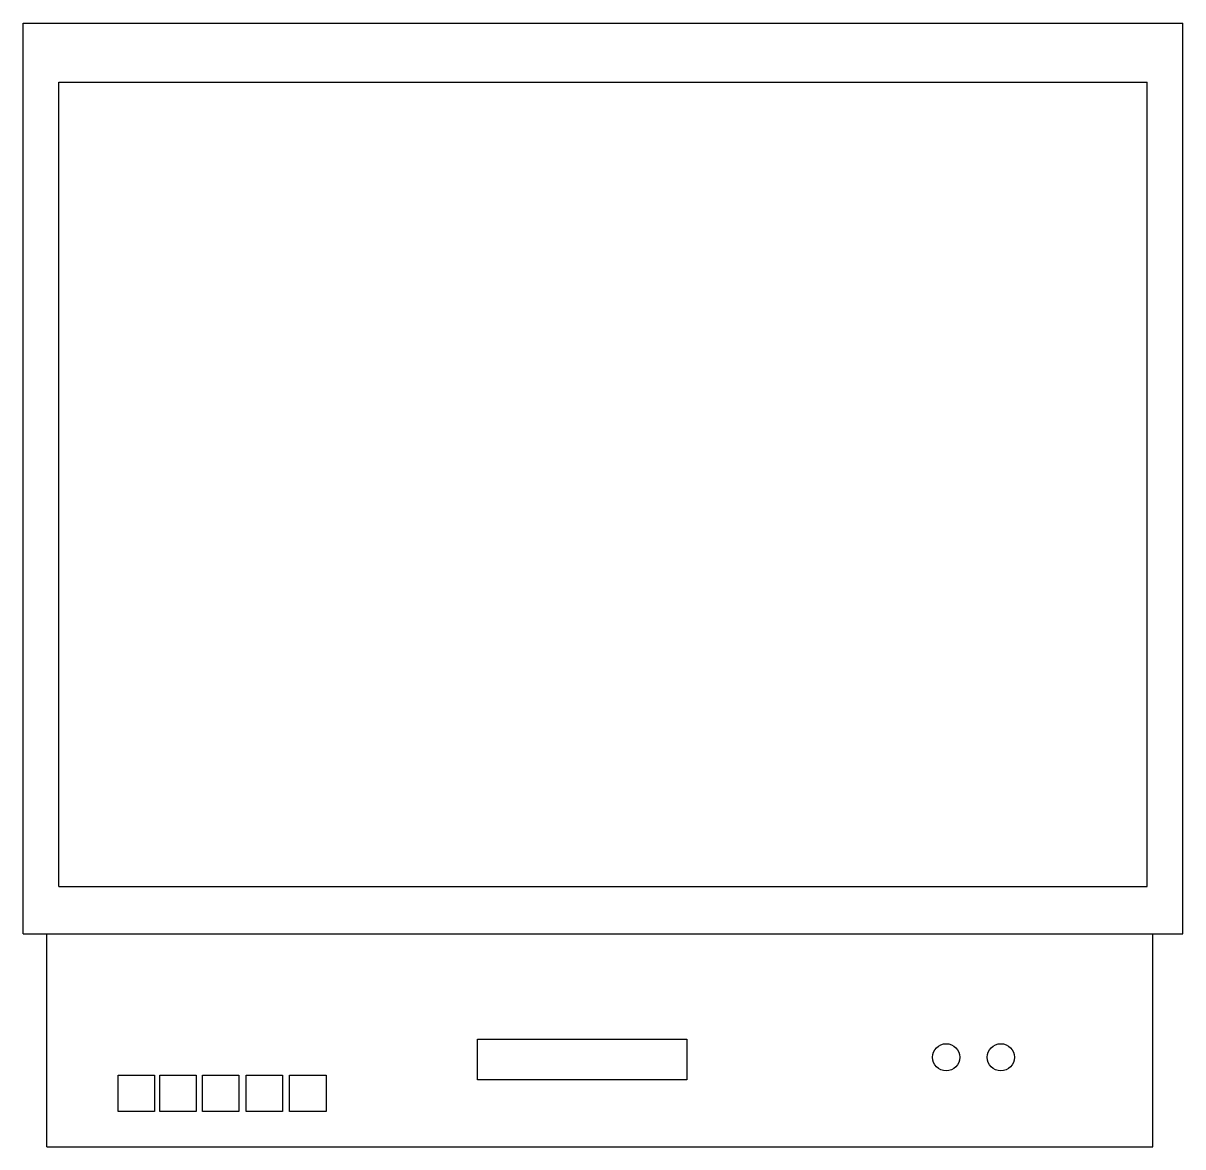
# Model space of a CAD drawing. Extents: x 1.549 to 2.008, y 0.778 to 1.223.
import ezdxf

# ---------------------------------------------------------------- set-up
doc = ezdxf.new("R2010")
doc.units = 0
doc.layers.get('0').update_dxf_attribs({"linetype": 'CONTINUOUS'})

msp = doc.modelspace()

# ---------------------------------------------------------------- linework, layer by layer
at = {"color": 0}
for p, q in [((1.54861, 0.86197), (1.54861, 1.22291)), ((1.54861, 1.22291), (2.00798, 1.22291)), ((2.00798, 0.86197), (2.00798, 1.22291)), ((1.56267, 1.19947), (1.99392, 1.19947)), ((1.56267, 0.88072), (1.56267, 1.19947)), ((1.99392, 0.88072), (1.99392, 1.19947)), ((1.56267, 0.88072), (1.99392, 0.88072)), ((1.54861, 0.86197), (2.00798, 0.86197)), ((1.55798, 0.7776), (1.55798, 0.86197)), ((1.99611, 0.7776), (1.99611, 0.86197)), ((1.55798, 0.7776), (1.99611, 0.7776))]:
    msp.add_line(p, q, dxfattribs=at)
for points in [[(1.72862, 0.80408), (1.72862, 0.82027), (1.81153, 0.82027), (1.81153, 0.80408)], [(1.58624, 0.79153), (1.58624, 0.80593), (1.60066, 0.80593), (1.60066, 0.79153)], [(1.60272, 0.79153), (1.60272, 0.80593), (1.61714, 0.80593), (1.61714, 0.79153)], [(1.61959, 0.79153), (1.61959, 0.80593), (1.63401, 0.80593), (1.63401, 0.79153)], [(1.63696, 0.79153), (1.63696, 0.80593), (1.65138, 0.80593), (1.65138, 0.79153)], [(1.65415, 0.79153), (1.65415, 0.80593), (1.66857, 0.80593), (1.66857, 0.79153)]]:
    msp.add_lwpolyline(points, close=True, dxfattribs=at)
for centre in [(1.91426, 0.81307), (1.93588, 0.81307)]:
    msp.add_circle(centre, 0.0054, dxfattribs=at)

doc.saveas('drawing.dxf')
